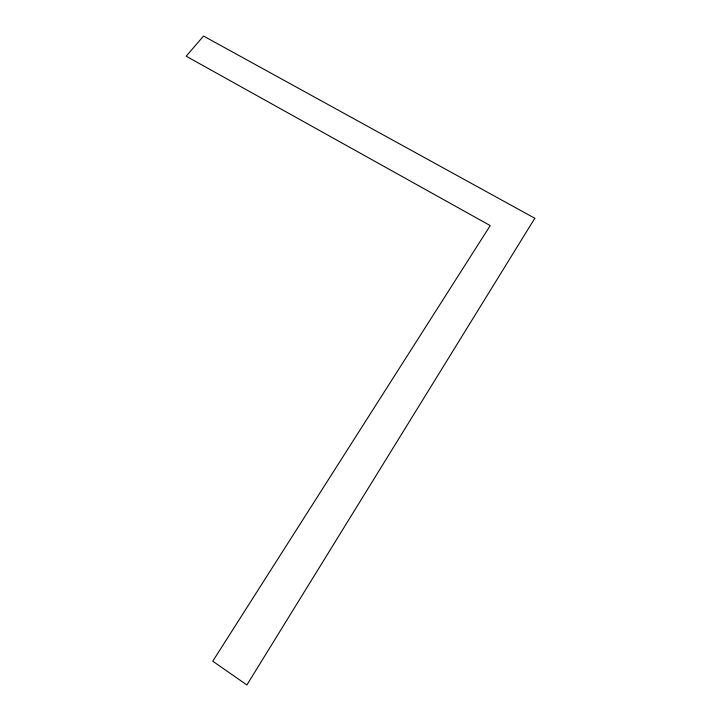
<?xml version="1.0" encoding="UTF-8"?>
<svg xmlns="http://www.w3.org/2000/svg" width="721" height="721" viewBox="0 0 721 721"><rect width="100%" height="100%" fill="white"/><g stroke="black" fill="none" stroke-linecap="round" stroke-linejoin="round"><path stroke-width="1.08" d="M534.811 218.274L246.879 684.95L212.749 661.202L490.226 225.592L186.189 56.202L203.547 36.05L534.811 218.274"/></g></svg>
